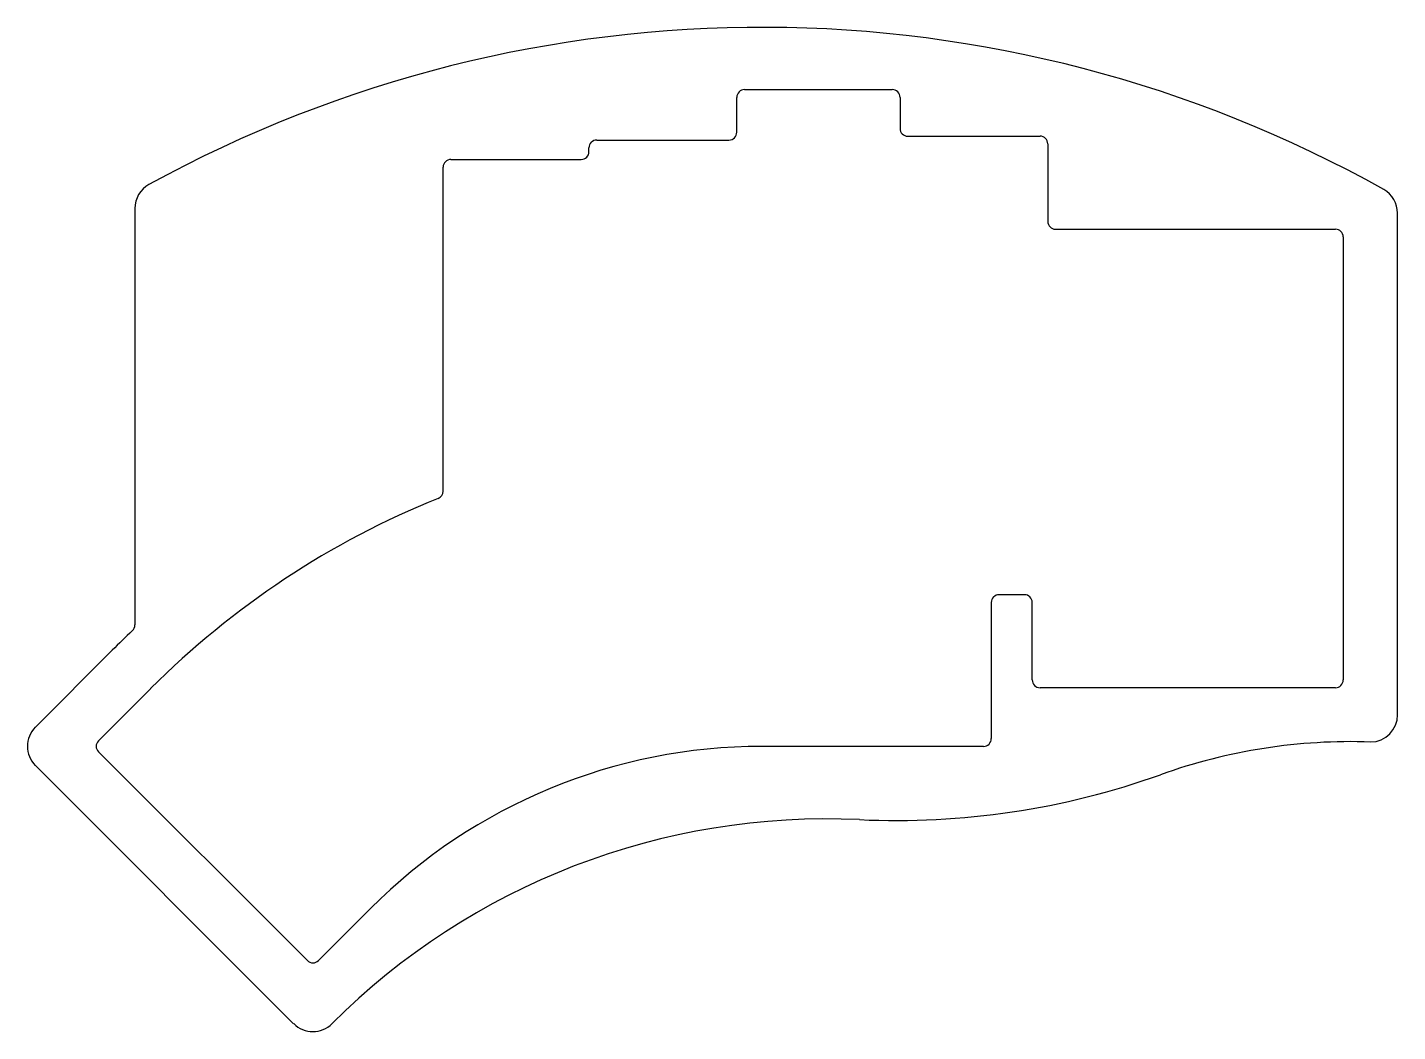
# Model space of a CAD drawing. Header units: millimetres. Extents: x -88 to 89, y -76 to 54.
import ezdxf

# ---------------------------------------------------------------- set-up
doc = ezdxf.new("R2010")
doc.units = ezdxf.units.MM
doc.layers.add('CUTOUTS', color=1, linetype='CONTINUOUS')
doc.layers.add('PERIMETER', color=5, linetype='CONTINUOUS')

msp = doc.modelspace()

# ---------------------------------------------------------------- linework, layer by layer
at = {"layer": 'CUTOUTS'}
for p, q in [((3.85, 40.19), (3.85, 44.69)), ((4.85, 45.69), (23.9, 45.69)), ((24.9, 44.69), (24.9, 40.69)), ((-14.2, 39.19), (2.85, 39.19)), ((25.9, 39.69), (42.95, 39.69)), ((-15.2, 37.69), (-15.2, 38.19)), ((43.95, 38.69), (43.95, 28.69)), ((-34, -6.11), (-34, 35.69)), ((-33, 36.69), (-16.2, 36.69)), ((44.95, 27.69), (81.05, 27.69)), ((82.05, 26.69), (82.05, -30.46)), ((36.67, -20.46), (36.67, -38.03)), ((40.95, -19.46), (37.67, -19.46)), ((41.95, -30.46), (41.95, -20.46)), ((-78.45, -38.31), (-71.71, -31.58)), ((81.05, -31.46), (42.95, -31.46)), ((-51.51, -66.67), (-78.45, -39.73)), ((35.67, -39.03), (7.09, -39.03)), ((-43.36, -59.93), (-50.09, -66.67))]:
    msp.add_line(p, q, dxfattribs=at)
for centre, radius, start, end in [((4.85, 44.69), 1, 90, 180), ((23.9, 44.69), 1, 0, 90), ((25.9, 40.69), 1, 180, 270), ((-14.2, 38.19), 1, 90, 180), ((2.85, 40.19), 1, -90, 0), ((42.95, 38.69), 1, 0, 90), ((-16.2, 37.69), 1, -90, 0), ((-33, 35.69), 1, 90, 180), ((44.95, 28.69), 1, 180, 270), ((81.05, 26.69), 1, 0, 90), ((7.09, -110.38), 111.45, 111.9806, 135), ((-35, -6.11), 1, 291.9806, 360), ((37.67, -20.46), 1, 90, 180), ((40.95, -20.46), 1, 0, 90), ((42.95, -30.46), 1, 180, 270), ((81.05, -30.46), 1, -90, 0), ((-77.74, -39.02), 1, 135, 225), ((35.67, -38.03), 1, -90, 0), ((7.09, -110.38), 71.35, 90, 135), ((-50.8, -65.96), 1, 225, 315)]:
    msp.add_arc(centre, radius, start, end, dxfattribs=at)
at = {"layer": 'PERIMETER'}
for p, q in [((-73.75, 30.37), (-73.75, -23.37)), ((89.05, -34.96), (89.05, 29.75)), ((-76.66, -26.63), (-86.58, -36.54)), ((-86.58, -41.49), (-53.28, -74.8))]:
    msp.add_line(p, q, dxfattribs=at)
for centre, radius, start, end in [((7.09, -110.38), 164.11, 60.756, 118.7864), ((-70.25, 30.37), 3.5, 118.7864, 180), ((85.55, 29.75), 3.5, 0, 60.756), ((7.09, -110.38), 118.45, 133.2462, 135), ((-74.75, -23.37), 1, 313.2462, 360), ((85.55, -34.96), 3.5, -89.4288, 0.0086), ((-84.11, -39.02), 3.5, 135, 225), ((83.06, -111.39), 72.97, 88.0147, 109.6861), ((24.44, 52.44), 101.03, 267.3058, 289.6875), ((15.45, -138.58), 90.2, 87.3058, 134.9997), ((-50.8, -72.32), 3.5, 225, 315)]:
    msp.add_arc(centre, radius, start, end, dxfattribs=at)

doc.saveas('drawing.dxf')
